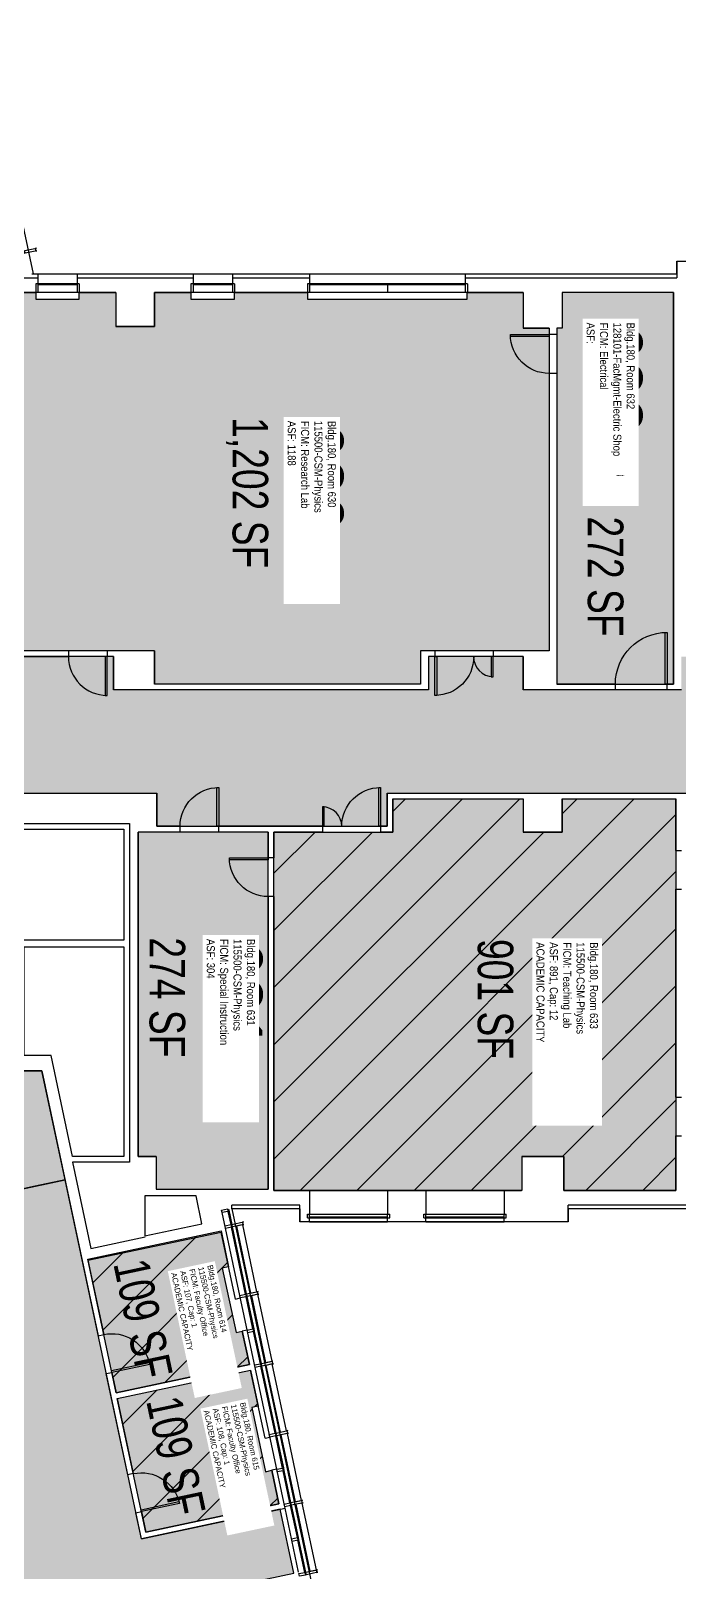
# Model space of a CAD drawing. Header units: inches. Extents: x 69212140 to 69217823, y 27675428 to 27678928.
# Drawn here: x 69215488 to 69216090, y 27677492 to 27678923 of the extents above; entities that cross this region are included whole.
import ezdxf
from ezdxf.enums import TextEntityAlignment as Align

# ---------------------------------------------------------------- set-up
doc = ezdxf.new("R2010")
doc.units = ezdxf.units.IN
doc.header["$LTSCALE"] = 0.25
doc.header["$MEASUREMENT"] = 0
doc.layers.get('0').update_dxf_attribs({"linetype": 'CONTINUOUS'})
for name, color, linetype in [('A-DOOR', 2, 'CONTINUOUS'), ('A-GLAZ', 1, 'CONTINUOUS'), ('A-IDEN-ICON', 4, 'CONTINUOUS'), ('A-IDEN-RNUM', 7, 'CONTINUOUS'), ('A-IDEN-SNUM', 4, 'CONTINUOUS'), ('A-IDEN-VNUM', 4, 'CONTINUOUS'), ('A-WALL', 5, 'CONTINUOUS'), ('AREA-ASSIGN', 7, 'CONTINUOUS'), ('AREA-GROSS', 1, 'CONTINUOUS'), ('AREA-TEXT', 3, 'CONTINUOUS'), ('Rooms-Capacity', 4, 'CONTINUOUS'), ('Rooms-Category-Color', 7, 'CONTINUOUS'), ('Rooms-College-Color', 7, 'CONTINUOUS'), ('Rooms-Department-Color', 7, 'CONTINUOUS'), ('Rooms-Division-Color', 7, 'CONTINUOUS'), ('Rooms-Information', 7, 'CONTINUOUS')]:
    doc.layers.add(name, color=color, linetype=linetype)
doc.styles.add('CP_AREA', font='arial.ttf', dxfattribs={"height": 15})
doc.styles.add('CP_ROOMSNUMBER', font='arial.ttf', dxfattribs={"height": 1})
doc.styles.add('CP_ROOMVNUMBER', font='arial.ttf', dxfattribs={"width": 0.85, "height": 0.075})
pattern_1 = [(45, (0, 0), (-26.516504294, 26.516504294), [])]

# ---------------------------------------------------------------- blocks, each defined once
blk = doc.blocks.new('Z08D36')
at = {"linetype": 'Continuous', "lineweight": -3}
blk.add_lwpolyline([(-18, 0), (-16.25, 0), (-16.25, 36), (-18, 36)], close=True, dxfattribs=at)
blk.add_arc((-18, 0), 36, 0, 90)
blk = doc.blocks.new('Z08D48')
at = {"linetype": 'Continuous', "lineweight": -3}
blk.add_lwpolyline([(-24, 0), (-22.25, 0), (-22.25, 48), (-24, 48)], close=True, dxfattribs=at)
blk.add_arc((-24, 0), 48, 360, 90)
blk = doc.blocks.new('CPELECT')
blk.add_lwpolyline([(0.0623, 0.0629, 0, 0.03, 0), (0.0105, -0.0168, 0.03, 0.03, 0), (-0.0105, 0.0068, 0.03, 0, 0), (-0.0623, -0.0729, 0.03, 0, 0)], format="xyseb")

msp = doc.modelspace()

# ---------------------------------------------------------------- hatches: boundary and pattern name
at = {"layer": 'Rooms-Capacity'}
h = msp.add_hatch(dxfattribs=at)
h.set_pattern_fill('ANSI31', color=256, scale=300, style=0)
h.set_pattern_definition(pattern_1)
h.paths.add_polyline_path([(69215929.1, 27677846.4), (69215927.3, 27677846.4), (69215854.9, 27677846.4), (69215853.2, 27677846.4), (69215821.2, 27677846.4), (69215819.3, 27677846.4), (69215746.9, 27677846.4), (69215745.2, 27677846.4), (69215713.8, 27677846.4), (69215713.8, 27678179), (69215824.1, 27678179), (69215824.1, 27678209.8), (69215945.2, 27678209.8), (69215945.2, 27678179), (69215981.2, 27678179), (69215981.2, 27678209.8), (69216086.6, 27678209.8), (69216086.6, 27677846.4), (69215982.7, 27677846.4), (69215982.7, 27677877.9), (69215943.7, 27677877.9), (69215943.7, 27677846.4)])
h = msp.add_hatch(dxfattribs=at)
h.set_pattern_fill('ANSI31', color=256, scale=300, style=0)
h.set_pattern_definition(pattern_1)
h.paths.add_polyline_path([(69215684.5, 27677715.7), (69215691.1, 27677684.7), (69215567.5, 27677658.5), (69215541.1, 27677782.4), (69215664.8, 27677808.7), (69215671.8, 27677775.3), (69215666, 27677774.1), (69215678.7, 27677714.4)])
h = msp.add_hatch(dxfattribs=at)
h.set_pattern_fill('ANSI31', color=256, scale=300, style=0)
h.set_pattern_definition(pattern_1)
h.paths.add_polyline_path([(69215712, 27677586.6), (69215718.5, 27677555.6), (69215594.9, 27677529.3), (69215568.6, 27677653.3), (69215692.2, 27677679.6), (69215699.3, 27677646.2), (69215693.4, 27677645), (69215706.2, 27677585.3)])
at = {"layer": 'Rooms-Category-Color', "true_color": 0xe3f498}
for points in [[(69215969.2, 27678347), (69215945.2, 27678347), (69215945.2, 27678347), (69215849.9, 27678347), (69215849.9, 27678316.3), (69215603.2, 27678316.3), (69215603.2, 27678347), (69215461.8, 27678347), (69215461.8, 27678679.6), (69215492.9, 27678679.6), (69215492.9, 27678673.6), (69215533.3, 27678673.6), (69215533.3, 27678679.6), (69215567.2, 27678679.6), (69215567.2, 27678648.1), (69215603.2, 27678648.1), (69215603.2, 27678679.6), (69215636.9, 27678679.6), (69215636.9, 27678673.6), (69215677.3, 27678673.6), (69215677.3, 27678679.6), (69215744.9, 27678679.6), (69215744.9, 27678673.6), (69215893.2, 27678673.6), (69215893.2, 27678679.6), (69215945.2, 27678679.6), (69215945.2, 27678646.6), (69215969.2, 27678646.6), (69215969.2, 27678347)], [(69215929.1, 27677846.4), (69215927.3, 27677846.4), (69215854.9, 27677846.4), (69215853.2, 27677846.4), (69215821.2, 27677846.4), (69215819.3, 27677846.4), (69215746.9, 27677846.4), (69215745.2, 27677846.4), (69215713.8, 27677846.4), (69215713.8, 27678179), (69215824.1, 27678179), (69215824.1, 27678209.8), (69215945.2, 27678209.8), (69215945.2, 27678179), (69215981.2, 27678179), (69215981.2, 27678209.8), (69216086.6, 27678209.8), (69216086.6, 27677846.4), (69215982.7, 27677846.4), (69215982.7, 27677877.9), (69215943.7, 27677877.9), (69215943.7, 27677846.4)], [(69215587.8, 27678179), (69215587.8, 27677877.9), (69215604.7, 27677877.9), (69215604.7, 27677847.6), (69215708.6, 27677847.6), (69215708.6, 27678179)]]:
    msp.add_hatch(color=61, dxfattribs=at).paths.add_polyline_path(points)
at = {"layer": 'Rooms-Category-Color', "true_color": 0xadadad}
for points in [[(69215981.2, 27678679.6), (69215981.2, 27678646.6), (69215976.4, 27678646.6), (69215976.4, 27678316.3), (69216084.6, 27678316.3), (69216084.6, 27678679.6)], [(69215315.2, 27678367.4), (69215160.2, 27678367.4), (69215157.6, 27678348.6), (69215097.5, 27678348.5), (69215097.5, 27678366.5), (69214986.9, 27678366.5), (69214986.9, 27678348.5), (69214842.9, 27678348.5), (69214842.9, 27678372.5), (69214741.1, 27678372.5), (69214766.4, 27678252.9), (69214799.7, 27678265), (69214930.8, 27677904.8), (69214981.3, 27677766.1), (69215040.7, 27677778.8), (69215044.5, 27677761.2), (69215285.8, 27677812.5), (69215282.1, 27677830.1), (69215376, 27677850), (69215381, 27677826.6), (69215520.1, 27677856.2), (69215498.6, 27677957.3), (69215315.2, 27677957.3), (69215315.2, 27677990), (69215336.7, 27677990), (69215336.7, 27678176), (69215315.2, 27678176)], [(69217597.6, 27678311), (69217377.5, 27678311), (69217377.5, 27678341.8), (69217162.8, 27678341.8), (69217162.8, 27678311), (69216872.8, 27678311), (69216872.8, 27678341.8), (69216784.8, 27678341.8), (69216784.8, 27678311), (69216699.7, 27678311), (69216699.7, 27678341.8), (69216500.6, 27678341.8), (69216500.6, 27678311), (69216179.8, 27678311), (69216179.8, 27678341.8), (69216091.8, 27678341.8), (69216091.8, 27678311), (69215945.2, 27678311), (69215945.2, 27678341.8), (69215857.2, 27678341.8), (69215857.2, 27678311), (69215565.2, 27678311), (69215565.2, 27678341.8), (69215461.8, 27678341.8), (69215461.8, 27678314.5), (69215455.3, 27678314.5), (69215455.3, 27678316.1), (69215406, 27678316.1), (69215406, 27678311), (69215315.2, 27678311), (69215315.2, 27678215), (69215351.2, 27678215), (69215351.2, 27678197), (69215400.8, 27678197), (69215400.8, 27678215), (69215406, 27678215), (69215406, 27678209.9), (69215455.3, 27678209.9), (69215455.3, 27678211.5), (69215462.4, 27678211.5), (69215462.4, 27678215), (69215605.2, 27678215), (69215605.2, 27678184.3), (69215818.8, 27678184.3), (69215818.8, 27678215), (69216361.2, 27678215), (69216361.2, 27678184.3), (69216464.6, 27678184.3), (69216464.6, 27678215), (69217597.6, 27678215)]]:
    msp.add_hatch(color=253, dxfattribs=at).paths.add_polyline_path(points)
at = {"layer": 'Rooms-Category-Color', "true_color": 0xffe090}
msp.add_hatch(color=41, dxfattribs=at).paths.add_polyline_path([(69215455.2, 27677842.4), (69215410.8, 27677832.9), (69215310.5, 27677811.6), (69215310.5, 27677566.6), (69215083.9, 27677484.1), (69215095.6, 27677452), (69215061.7, 27677439.7), (69215048, 27677477.3), (69214952.8, 27677442.6), (69214966.5, 27677405), (69214823.1, 27677352.9), (69214834.3, 27677300.2), (69215732.3, 27677491.1), (69215719.6, 27677550.5), (69215590.9, 27677523.1), (69215520.1, 27677856.2), (69215492.3, 27677850.3)])
at = {"layer": 'Rooms-Category-Color', "true_color": 0xfa9ba3}
for points in [[(69215684.5, 27677715.7), (69215691.1, 27677684.7), (69215567.5, 27677658.5), (69215541.1, 27677782.4), (69215664.8, 27677808.7), (69215671.8, 27677775.3), (69215666, 27677774.1), (69215678.7, 27677714.4)], [(69215712, 27677586.6), (69215718.5, 27677555.6), (69215594.9, 27677529.3), (69215568.6, 27677653.3), (69215692.2, 27677679.6), (69215699.3, 27677646.2), (69215693.4, 27677645), (69215706.2, 27677585.3)]]:
    msp.add_hatch(color=241, dxfattribs=at).paths.add_polyline_path(points)
at = {"layer": 'Rooms-College-Color', "true_color": 0xffe090}
for points in [[(69215969.2, 27678347), (69215945.2, 27678347), (69215945.2, 27678347), (69215849.9, 27678347), (69215849.9, 27678316.3), (69215603.2, 27678316.3), (69215603.2, 27678347), (69215461.8, 27678347), (69215461.8, 27678679.6), (69215492.9, 27678679.6), (69215492.9, 27678673.6), (69215533.3, 27678673.6), (69215533.3, 27678679.6), (69215567.2, 27678679.6), (69215567.2, 27678648.1), (69215603.2, 27678648.1), (69215603.2, 27678679.6), (69215636.9, 27678679.6), (69215636.9, 27678673.6), (69215677.3, 27678673.6), (69215677.3, 27678679.6), (69215744.9, 27678679.6), (69215744.9, 27678673.6), (69215893.2, 27678673.6), (69215893.2, 27678679.6), (69215945.2, 27678679.6), (69215945.2, 27678646.6), (69215969.2, 27678646.6), (69215969.2, 27678347)], [(69215929.1, 27677846.4), (69215927.3, 27677846.4), (69215854.9, 27677846.4), (69215853.2, 27677846.4), (69215821.2, 27677846.4), (69215819.3, 27677846.4), (69215746.9, 27677846.4), (69215745.2, 27677846.4), (69215713.8, 27677846.4), (69215713.8, 27678179), (69215824.1, 27678179), (69215824.1, 27678209.8), (69215945.2, 27678209.8), (69215945.2, 27678179), (69215981.2, 27678179), (69215981.2, 27678209.8), (69216086.6, 27678209.8), (69216086.6, 27677846.4), (69215982.7, 27677846.4), (69215982.7, 27677877.9), (69215943.7, 27677877.9), (69215943.7, 27677846.4)], [(69215587.8, 27678179), (69215587.8, 27677877.9), (69215604.7, 27677877.9), (69215604.7, 27677847.6), (69215708.6, 27677847.6), (69215708.6, 27678179)], [(69215455.2, 27677842.4), (69215410.8, 27677832.9), (69215310.5, 27677811.6), (69215310.5, 27677566.6), (69215083.9, 27677484.1), (69215095.6, 27677452), (69215061.7, 27677439.7), (69215048, 27677477.3), (69214952.8, 27677442.6), (69214966.5, 27677405), (69214823.1, 27677352.9), (69214834.3, 27677300.2), (69215732.3, 27677491.1), (69215719.6, 27677550.5), (69215590.9, 27677523.1), (69215520.1, 27677856.2), (69215492.3, 27677850.3)], [(69215684.5, 27677715.7), (69215691.1, 27677684.7), (69215567.5, 27677658.5), (69215541.1, 27677782.4), (69215664.8, 27677808.7), (69215671.8, 27677775.3), (69215666, 27677774.1), (69215678.7, 27677714.4)], [(69215712, 27677586.6), (69215718.5, 27677555.6), (69215594.9, 27677529.3), (69215568.6, 27677653.3), (69215692.2, 27677679.6), (69215699.3, 27677646.2), (69215693.4, 27677645), (69215706.2, 27677585.3)]]:
    msp.add_hatch(color=41, dxfattribs=at).paths.add_polyline_path(points)
at = {"layer": 'Rooms-College-Color', "true_color": 0xadadad}
for points in [[(69215981.2, 27678679.6), (69215981.2, 27678646.6), (69215976.4, 27678646.6), (69215976.4, 27678316.3), (69216084.6, 27678316.3), (69216084.6, 27678679.6)], [(69215315.2, 27678367.4), (69215160.2, 27678367.4), (69215157.6, 27678348.6), (69215097.5, 27678348.5), (69215097.5, 27678366.5), (69214986.9, 27678366.5), (69214986.9, 27678348.5), (69214842.9, 27678348.5), (69214842.9, 27678372.5), (69214741.1, 27678372.5), (69214766.4, 27678252.9), (69214799.7, 27678265), (69214930.8, 27677904.8), (69214981.3, 27677766.1), (69215040.7, 27677778.8), (69215044.5, 27677761.2), (69215285.8, 27677812.5), (69215282.1, 27677830.1), (69215376, 27677850), (69215381, 27677826.6), (69215520.1, 27677856.2), (69215498.6, 27677957.3), (69215315.2, 27677957.3), (69215315.2, 27677990), (69215336.7, 27677990), (69215336.7, 27678176), (69215315.2, 27678176)], [(69217597.6, 27678311), (69217377.5, 27678311), (69217377.5, 27678341.8), (69217162.8, 27678341.8), (69217162.8, 27678311), (69216872.8, 27678311), (69216872.8, 27678341.8), (69216784.8, 27678341.8), (69216784.8, 27678311), (69216699.7, 27678311), (69216699.7, 27678341.8), (69216500.6, 27678341.8), (69216500.6, 27678311), (69216179.8, 27678311), (69216179.8, 27678341.8), (69216091.8, 27678341.8), (69216091.8, 27678311), (69215945.2, 27678311), (69215945.2, 27678341.8), (69215857.2, 27678341.8), (69215857.2, 27678311), (69215565.2, 27678311), (69215565.2, 27678341.8), (69215461.8, 27678341.8), (69215461.8, 27678314.5), (69215455.3, 27678314.5), (69215455.3, 27678316.1), (69215406, 27678316.1), (69215406, 27678311), (69215315.2, 27678311), (69215315.2, 27678215), (69215351.2, 27678215), (69215351.2, 27678197), (69215400.8, 27678197), (69215400.8, 27678215), (69215406, 27678215), (69215406, 27678209.9), (69215455.3, 27678209.9), (69215455.3, 27678211.5), (69215462.4, 27678211.5), (69215462.4, 27678215), (69215605.2, 27678215), (69215605.2, 27678184.3), (69215818.8, 27678184.3), (69215818.8, 27678215), (69216361.2, 27678215), (69216361.2, 27678184.3), (69216464.6, 27678184.3), (69216464.6, 27678215), (69217597.6, 27678215)]]:
    msp.add_hatch(color=253, dxfattribs=at).paths.add_polyline_path(points)
at = {"layer": 'Rooms-Department-Color', "true_color": 0xffe090}
for points in [[(69215969.2, 27678347), (69215945.2, 27678347), (69215945.2, 27678347), (69215849.9, 27678347), (69215849.9, 27678316.3), (69215603.2, 27678316.3), (69215603.2, 27678347), (69215461.8, 27678347), (69215461.8, 27678679.6), (69215492.9, 27678679.6), (69215492.9, 27678673.6), (69215533.3, 27678673.6), (69215533.3, 27678679.6), (69215567.2, 27678679.6), (69215567.2, 27678648.1), (69215603.2, 27678648.1), (69215603.2, 27678679.6), (69215636.9, 27678679.6), (69215636.9, 27678673.6), (69215677.3, 27678673.6), (69215677.3, 27678679.6), (69215744.9, 27678679.6), (69215744.9, 27678673.6), (69215893.2, 27678673.6), (69215893.2, 27678679.6), (69215945.2, 27678679.6), (69215945.2, 27678646.6), (69215969.2, 27678646.6), (69215969.2, 27678347)], [(69215929.1, 27677846.4), (69215927.3, 27677846.4), (69215854.9, 27677846.4), (69215853.2, 27677846.4), (69215821.2, 27677846.4), (69215819.3, 27677846.4), (69215746.9, 27677846.4), (69215745.2, 27677846.4), (69215713.8, 27677846.4), (69215713.8, 27678179), (69215824.1, 27678179), (69215824.1, 27678209.8), (69215945.2, 27678209.8), (69215945.2, 27678179), (69215981.2, 27678179), (69215981.2, 27678209.8), (69216086.6, 27678209.8), (69216086.6, 27677846.4), (69215982.7, 27677846.4), (69215982.7, 27677877.9), (69215943.7, 27677877.9), (69215943.7, 27677846.4)], [(69215587.8, 27678179), (69215587.8, 27677877.9), (69215604.7, 27677877.9), (69215604.7, 27677847.6), (69215708.6, 27677847.6), (69215708.6, 27678179)], [(69215455.2, 27677842.4), (69215410.8, 27677832.9), (69215310.5, 27677811.6), (69215310.5, 27677566.6), (69215083.9, 27677484.1), (69215095.6, 27677452), (69215061.7, 27677439.7), (69215048, 27677477.3), (69214952.8, 27677442.6), (69214966.5, 27677405), (69214823.1, 27677352.9), (69214834.3, 27677300.2), (69215732.3, 27677491.1), (69215719.6, 27677550.5), (69215590.9, 27677523.1), (69215520.1, 27677856.2), (69215492.3, 27677850.3)], [(69215684.5, 27677715.7), (69215691.1, 27677684.7), (69215567.5, 27677658.5), (69215541.1, 27677782.4), (69215664.8, 27677808.7), (69215671.8, 27677775.3), (69215666, 27677774.1), (69215678.7, 27677714.4)], [(69215712, 27677586.6), (69215718.5, 27677555.6), (69215594.9, 27677529.3), (69215568.6, 27677653.3), (69215692.2, 27677679.6), (69215699.3, 27677646.2), (69215693.4, 27677645), (69215706.2, 27677585.3)]]:
    msp.add_hatch(color=41, dxfattribs=at).paths.add_polyline_path(points)
at = {"layer": 'Rooms-Department-Color', "true_color": 0xacacac}
for points in [[(69215981.2, 27678679.6), (69215981.2, 27678646.6), (69215976.4, 27678646.6), (69215976.4, 27678316.3), (69216084.6, 27678316.3), (69216084.6, 27678679.6)], [(69215315.2, 27678367.4), (69215160.2, 27678367.4), (69215157.6, 27678348.6), (69215097.5, 27678348.5), (69215097.5, 27678366.5), (69214986.9, 27678366.5), (69214986.9, 27678348.5), (69214842.9, 27678348.5), (69214842.9, 27678372.5), (69214741.1, 27678372.5), (69214766.4, 27678252.9), (69214799.7, 27678265), (69214930.8, 27677904.8), (69214981.3, 27677766.1), (69215040.7, 27677778.8), (69215044.5, 27677761.2), (69215285.8, 27677812.5), (69215282.1, 27677830.1), (69215376, 27677850), (69215381, 27677826.6), (69215520.1, 27677856.2), (69215498.6, 27677957.3), (69215315.2, 27677957.3), (69215315.2, 27677990), (69215336.7, 27677990), (69215336.7, 27678176), (69215315.2, 27678176)], [(69217597.6, 27678311), (69217377.5, 27678311), (69217377.5, 27678341.8), (69217162.8, 27678341.8), (69217162.8, 27678311), (69216872.8, 27678311), (69216872.8, 27678341.8), (69216784.8, 27678341.8), (69216784.8, 27678311), (69216699.7, 27678311), (69216699.7, 27678341.8), (69216500.6, 27678341.8), (69216500.6, 27678311), (69216179.8, 27678311), (69216179.8, 27678341.8), (69216091.8, 27678341.8), (69216091.8, 27678311), (69215945.2, 27678311), (69215945.2, 27678341.8), (69215857.2, 27678341.8), (69215857.2, 27678311), (69215565.2, 27678311), (69215565.2, 27678341.8), (69215461.8, 27678341.8), (69215461.8, 27678314.5), (69215455.3, 27678314.5), (69215455.3, 27678316.1), (69215406, 27678316.1), (69215406, 27678311), (69215315.2, 27678311), (69215315.2, 27678215), (69215351.2, 27678215), (69215351.2, 27678197), (69215400.8, 27678197), (69215400.8, 27678215), (69215406, 27678215), (69215406, 27678209.9), (69215455.3, 27678209.9), (69215455.3, 27678211.5), (69215462.4, 27678211.5), (69215462.4, 27678215), (69215605.2, 27678215), (69215605.2, 27678184.3), (69215818.8, 27678184.3), (69215818.8, 27678215), (69216361.2, 27678215), (69216361.2, 27678184.3), (69216464.6, 27678184.3), (69216464.6, 27678215), (69217597.6, 27678215)]]:
    msp.add_hatch(color=253, dxfattribs=at).paths.add_polyline_path(points)
at = {"layer": 'Rooms-Division-Color', "true_color": 0xffe090}
for points in [[(69215969.2, 27678347), (69215945.2, 27678347), (69215945.2, 27678347), (69215849.9, 27678347), (69215849.9, 27678316.3), (69215603.2, 27678316.3), (69215603.2, 27678347), (69215461.8, 27678347), (69215461.8, 27678679.6), (69215492.9, 27678679.6), (69215492.9, 27678673.6), (69215533.3, 27678673.6), (69215533.3, 27678679.6), (69215567.2, 27678679.6), (69215567.2, 27678648.1), (69215603.2, 27678648.1), (69215603.2, 27678679.6), (69215636.9, 27678679.6), (69215636.9, 27678673.6), (69215677.3, 27678673.6), (69215677.3, 27678679.6), (69215744.9, 27678679.6), (69215744.9, 27678673.6), (69215893.2, 27678673.6), (69215893.2, 27678679.6), (69215945.2, 27678679.6), (69215945.2, 27678646.6), (69215969.2, 27678646.6), (69215969.2, 27678347)], [(69215929.1, 27677846.4), (69215927.3, 27677846.4), (69215854.9, 27677846.4), (69215853.2, 27677846.4), (69215821.2, 27677846.4), (69215819.3, 27677846.4), (69215746.9, 27677846.4), (69215745.2, 27677846.4), (69215713.8, 27677846.4), (69215713.8, 27678179), (69215824.1, 27678179), (69215824.1, 27678209.8), (69215945.2, 27678209.8), (69215945.2, 27678179), (69215981.2, 27678179), (69215981.2, 27678209.8), (69216086.6, 27678209.8), (69216086.6, 27677846.4), (69215982.7, 27677846.4), (69215982.7, 27677877.9), (69215943.7, 27677877.9), (69215943.7, 27677846.4)], [(69215587.8, 27678179), (69215587.8, 27677877.9), (69215604.7, 27677877.9), (69215604.7, 27677847.6), (69215708.6, 27677847.6), (69215708.6, 27678179)], [(69215455.2, 27677842.4), (69215410.8, 27677832.9), (69215310.5, 27677811.6), (69215310.5, 27677566.6), (69215083.9, 27677484.1), (69215095.6, 27677452), (69215061.7, 27677439.7), (69215048, 27677477.3), (69214952.8, 27677442.6), (69214966.5, 27677405), (69214823.1, 27677352.9), (69214834.3, 27677300.2), (69215732.3, 27677491.1), (69215719.6, 27677550.5), (69215590.9, 27677523.1), (69215520.1, 27677856.2), (69215492.3, 27677850.3)], [(69215684.5, 27677715.7), (69215691.1, 27677684.7), (69215567.5, 27677658.5), (69215541.1, 27677782.4), (69215664.8, 27677808.7), (69215671.8, 27677775.3), (69215666, 27677774.1), (69215678.7, 27677714.4)], [(69215712, 27677586.6), (69215718.5, 27677555.6), (69215594.9, 27677529.3), (69215568.6, 27677653.3), (69215692.2, 27677679.6), (69215699.3, 27677646.2), (69215693.4, 27677645), (69215706.2, 27677585.3)]]:
    msp.add_hatch(color=41, dxfattribs=at).paths.add_polyline_path(points)
at = {"layer": 'Rooms-Division-Color', "true_color": 0xadadad}
for points in [[(69215981.2, 27678679.6), (69215981.2, 27678646.6), (69215976.4, 27678646.6), (69215976.4, 27678316.3), (69216084.6, 27678316.3), (69216084.6, 27678679.6)], [(69215315.2, 27678367.4), (69215160.2, 27678367.4), (69215157.6, 27678348.6), (69215097.5, 27678348.5), (69215097.5, 27678366.5), (69214986.9, 27678366.5), (69214986.9, 27678348.5), (69214842.9, 27678348.5), (69214842.9, 27678372.5), (69214741.1, 27678372.5), (69214766.4, 27678252.9), (69214799.7, 27678265), (69214930.8, 27677904.8), (69214981.3, 27677766.1), (69215040.7, 27677778.8), (69215044.5, 27677761.2), (69215285.8, 27677812.5), (69215282.1, 27677830.1), (69215376, 27677850), (69215381, 27677826.6), (69215520.1, 27677856.2), (69215498.6, 27677957.3), (69215315.2, 27677957.3), (69215315.2, 27677990), (69215336.7, 27677990), (69215336.7, 27678176), (69215315.2, 27678176)], [(69217597.6, 27678311), (69217377.5, 27678311), (69217377.5, 27678341.8), (69217162.8, 27678341.8), (69217162.8, 27678311), (69216872.8, 27678311), (69216872.8, 27678341.8), (69216784.8, 27678341.8), (69216784.8, 27678311), (69216699.7, 27678311), (69216699.7, 27678341.8), (69216500.6, 27678341.8), (69216500.6, 27678311), (69216179.8, 27678311), (69216179.8, 27678341.8), (69216091.8, 27678341.8), (69216091.8, 27678311), (69215945.2, 27678311), (69215945.2, 27678341.8), (69215857.2, 27678341.8), (69215857.2, 27678311), (69215565.2, 27678311), (69215565.2, 27678341.8), (69215461.8, 27678341.8), (69215461.8, 27678314.5), (69215455.3, 27678314.5), (69215455.3, 27678316.1), (69215406, 27678316.1), (69215406, 27678311), (69215315.2, 27678311), (69215315.2, 27678215), (69215351.2, 27678215), (69215351.2, 27678197), (69215400.8, 27678197), (69215400.8, 27678215), (69215406, 27678215), (69215406, 27678209.9), (69215455.3, 27678209.9), (69215455.3, 27678211.5), (69215462.4, 27678211.5), (69215462.4, 27678215), (69215605.2, 27678215), (69215605.2, 27678184.3), (69215818.8, 27678184.3), (69215818.8, 27678215), (69216361.2, 27678215), (69216361.2, 27678184.3), (69216464.6, 27678184.3), (69216464.6, 27678215), (69217597.6, 27678215)]]:
    msp.add_hatch(color=253, dxfattribs=at).paths.add_polyline_path(points)

# ---------------------------------------------------------------- linework, layer by layer
at = {"layer": 'A-DOOR'}
for points in [[(69215917.2, 27678341.8), (69215915.4, 27678341.8), (69215915.4, 27678323), (69215917.2, 27678323)], [(69215758.8, 27678184.3), (69215760.6, 27678184.3), (69215760.6, 27678202.3), (69215758.8, 27678202.3)]]:
    msp.add_lwpolyline(points, close=True, dxfattribs=at)
for centre, radius, start, end in [((69215917.8, 27678341.7), 18.7, 179.6685, 267.9933), ((69215758.8, 27678184.3), 18, 0, 90)]:
    msp.add_arc(centre, radius, start, end, dxfattribs=at)
at = {"layer": 'A-GLAZ'}
for p, q in [((69215494.9, 27678696.9), (69215531.3, 27678696.9)), ((69215638.9, 27678696.9), (69215675.3, 27678696.9)), ((69215746.9, 27678696.9), (69215891.3, 27678696.9)), ((69215531.3, 27678687.9), (69215494.9, 27678687.9)), ((69215494.9, 27678687.9), (69215494.9, 27678679.6)), ((69215531.3, 27678686.9), (69215494.9, 27678686.9)), ((69215531.3, 27678687.9), (69215531.3, 27678679.6)), ((69215675.3, 27678687.9), (69215638.9, 27678687.9)), ((69215638.9, 27678687.9), (69215638.9, 27678679.6)), ((69215675.3, 27678686.9), (69215638.9, 27678686.9)), ((69215675.3, 27678687.9), (69215675.3, 27678679.6)), ((69215891.3, 27678687.9), (69215746.9, 27678687.9)), ((69215746.9, 27678687.9), (69215746.9, 27678679.6)), ((69215891.3, 27678686.9), (69215746.9, 27678686.9)), ((69215819.1, 27678687.9), (69215819.1, 27678679.6)), ((69215891.3, 27678687.9), (69215891.3, 27678679.6)), ((69215533.3, 27678679.6), (69215492.9, 27678679.6)), ((69215677.3, 27678679.6), (69215636.9, 27678679.6)), ((69215893.3, 27678679.6), (69215744.9, 27678679.6)), ((69215746.9, 27677846.4), (69215819.3, 27677846.4)), ((69215854.9, 27677846.4), (69215927.3, 27677846.4)), ((69215723.9, 27677552.8), (69215665.9, 27677825.7)), ((69215671.2, 27677826.8), (69215673.8, 27677814.6)), ((69215672, 27677828), (69215674.8, 27677814.8)), ((69215744.9, 27677824.3), (69215821.3, 27677824.3)), ((69215746.9, 27677820.8), (69215746.9, 27677824.3)), ((69215746.9, 27677821.8), (69215819.3, 27677821.8)), ((69215819.3, 27677820.8), (69215819.3, 27677824.3)), ((69215852.9, 27677824.3), (69215929.3, 27677824.3)), ((69215854.9, 27677820.8), (69215854.9, 27677824.3)), ((69215854.9, 27677821.8), (69215927.3, 27677821.8)), ((69215927.3, 27677820.8), (69215927.3, 27677824.3)), ((69215687.6, 27677750.1), (69215674.4, 27677812.2)), ((69215688.5, 27677750.3), (69215675.3, 27677812.4)), ((69215746.9, 27677820.8), (69215819.3, 27677820.8)), ((69215746.9, 27677817.1), (69215819.3, 27677817.1)), ((69215854.9, 27677820.8), (69215927.3, 27677820.8)), ((69215854.9, 27677817.1), (69215927.3, 27677817.1)), ((69215682.7, 27677746.5), (69215682.2, 27677748.9)), ((69215694.4, 27677717.8), (69215688.1, 27677747.6)), ((69215695.4, 27677718), (69215689.1, 27677747.8)), ((69215689, 27677716.6), (69215694.4, 27677717.8)), ((69215689.6, 27677714.2), (69215689, 27677716.6)), ((69215694.9, 27677715.3), (69215689.6, 27677714.2)), ((69215694.4, 27677717.8), (69215694.6, 27677716.8)), ((69215694.6, 27677716.8), (69215695.6, 27677717)), ((69215695.7, 27677716.5), (69215694.7, 27677716.3)), ((69215694.7, 27677716.3), (69215694.9, 27677715.3)), ((69215701.3, 27677685.5), (69215694.9, 27677715.3)), ((69215695.6, 27677717), (69215695.4, 27677718)), ((69215695.9, 27677715.5), (69215695.4, 27677718)), ((69215695.9, 27677715.5), (69215695.7, 27677716.5)), ((69215702.3, 27677685.7), (69215695.9, 27677715.5)), ((69215715, 27677620.9), (69215701.8, 27677683.1)), ((69215716, 27677621.1), (69215702.8, 27677683.3)), ((69215710.2, 27677617.4), (69215709.6, 27677619.8)), ((69215721.9, 27677588.7), (69215715.5, 27677618.5)), ((69215722.9, 27677588.9), (69215716.5, 27677618.7)), ((69215716.5, 27677587.5), (69215721.9, 27677588.7)), ((69215717, 27677585.1), (69215716.5, 27677587.5)), ((69215717, 27677585.1), (69215716.5, 27677587.5)), ((69215722.4, 27677586.2), (69215717, 27677585.1)), ((69215721.9, 27677588.7), (69215722.1, 27677587.7)), ((69215722.1, 27677587.7), (69215723.1, 27677587.9)), ((69215723.2, 27677587.4), (69215722.2, 27677587.2)), ((69215722.2, 27677587.2), (69215722.4, 27677586.2)), ((69215728.7, 27677556.4), (69215722.4, 27677586.2)), ((69215723.1, 27677587.9), (69215722.9, 27677588.9)), ((69215723.4, 27677586.4), (69215722.9, 27677588.9)), ((69215723.4, 27677586.4), (69215723.2, 27677587.4)), ((69215729.7, 27677556.6), (69215723.4, 27677586.4)), ((69215736.8, 27677492), (69215724.2, 27677551.4)), ((69215735.6, 27677524.1), (69215729.3, 27677553.9)), ((69215736.6, 27677524.3), (69215730.2, 27677554.1)), ((69215730.2, 27677523), (69215735.6, 27677524.1)), ((69215730.7, 27677520.5), (69215730.2, 27677523)), ((69215736.1, 27677521.7), (69215730.7, 27677520.5)), ((69215735.6, 27677524.1), (69215735.8, 27677523.1)), ((69215735.8, 27677523.1), (69215736.8, 27677523.3)), ((69215736.9, 27677522.8), (69215735.9, 27677522.6)), ((69215735.9, 27677522.6), (69215736.1, 27677521.7)), ((69215742.5, 27677491.8), (69215736.1, 27677521.7)), ((69215736.8, 27677523.3), (69215736.6, 27677524.3)), ((69215737.1, 27677521.9), (69215736.6, 27677524.3)), ((69215737.1, 27677521.9), (69215736.9, 27677522.8)), ((69215743.4, 27677492), (69215737.1, 27677521.9)), ((69215753.7, 27677491.7), (69215753.2, 27677494.1))]:
    msp.add_line(p, q, dxfattribs=at)
for points in [[(69215476.9, 27678714.8), (69215476.4, 27678717.3), (69215481.7, 27678718.4), (69215482, 27678717.4), (69215482.9, 27678717.7), (69215482.7, 27678718.6), (69215493.5, 27678720.9), (69215492.5, 27678720.7), (69215493, 27678718.3), (69215494, 27678718.5), (69215483.2, 27678716.2), (69215483, 27678717.2), (69215482.1, 27678717), (69215482.3, 27678716)], [(69215672, 27677828), (69215671, 27677827.8), (69215671.2, 27677826.8), (69215665.9, 27677825.7), (69215665.3, 27677828.1), (69215670.7, 27677829.3), (69215670.9, 27677828.3), (69215671.9, 27677828.5)], [(69215669, 27677811), (69215668.5, 27677813.5), (69215673.8, 27677814.6), (69215674.1, 27677813.6), (69215675, 27677813.8), (69215674.8, 27677814.8), (69215685.6, 27677817.1), (69215684.6, 27677816.9), (69215685.1, 27677814.5), (69215686.1, 27677814.7), (69215675.3, 27677812.4), (69215675.1, 27677813.4), (69215674.2, 27677813.1), (69215674.4, 27677812.2)], [(69215698.1, 27677752.3), (69215684.9, 27677814.4), (69215679, 27677813.2), (69215692.2, 27677751)], [(69215682.7, 27677746.5), (69215682.2, 27677748.9), (69215687.6, 27677750.1), (69215687.8, 27677749.1), (69215688.8, 27677749.3), (69215688.5, 27677750.3), (69215699.3, 27677752.6), (69215698.3, 27677752.3), (69215698.8, 27677749.9), (69215699.8, 27677750.1), (69215689.1, 27677747.8), (69215688.9, 27677748.8), (69215687.9, 27677748.6), (69215688.1, 27677747.6)], [(69215712.1, 27677687.8), (69215698.8, 27677749.9), (69215693, 27677748.6), (69215706.2, 27677686.5)], [(69215696.4, 27677681.9), (69215695.9, 27677684.4), (69215701.3, 27677685.5), (69215701.5, 27677684.5), (69215702.5, 27677684.7), (69215702.3, 27677685.7), (69215713, 27677688), (69215712.1, 27677687.8), (69215712.6, 27677685.3), (69215713.5, 27677685.5), (69215702.8, 27677683.3), (69215702.6, 27677684.2), (69215701.6, 27677684), (69215701.8, 27677683.1)], [(69215725.5, 27677623.2), (69215712.3, 27677685.3), (69215706.5, 27677684), (69215719.7, 27677621.9)], [(69215710.2, 27677617.4), (69215709.6, 27677619.8), (69215715, 27677620.9), (69215715.2, 27677620), (69215716.2, 27677620.2), (69215716, 27677621.1), (69215726.8, 27677623.4), (69215725.8, 27677623.2), (69215726.3, 27677620.8), (69215727.3, 27677621), (69215716.5, 27677618.7), (69215716.3, 27677619.7), (69215715.3, 27677619.5), (69215715.5, 27677618.5)], [(69215739.5, 27677558.7), (69215726.3, 27677620.8), (69215720.4, 27677619.5), (69215733.6, 27677557.4)], [(69215723.9, 27677552.8), (69215723.4, 27677555.2), (69215728.7, 27677556.4), (69215728.9, 27677555.4), (69215729.9, 27677555.6), (69215729.7, 27677556.6), (69215740.5, 27677558.9), (69215739.5, 27677558.7), (69215740, 27677556.2), (69215741, 27677556.4), (69215730.2, 27677554.1), (69215730, 27677555.1), (69215729, 27677554.9), (69215729.3, 27677553.9)], [(69215753.2, 27677494.1), (69215740, 27677556.2), (69215734.1, 27677555), (69215747.3, 27677492.9)], [(69215737.6, 27677488.2), (69215737.1, 27677490.7), (69215742.5, 27677491.8), (69215742.7, 27677490.8), (69215743.6, 27677491.1), (69215743.4, 27677492), (69215754.2, 27677494.3), (69215753.2, 27677494.1), (69215753.7, 27677491.7), (69215754.7, 27677491.9), (69215744, 27677489.6), (69215743.7, 27677490.6), (69215742.8, 27677490.4), (69215743, 27677489.4)]]:
    msp.add_lwpolyline(points, close=True, dxfattribs=at)
msp.add_lwpolyline([(69215400.9, 27678186.8), (69215579.8, 27678186.8), (69215579.8, 27677872.6), (69215527.1, 27677872.6), (69215544.1, 27677792.5), (69215594.4, 27677803.2)], dxfattribs=at)
at = {"layer": 'A-WALL'}
for p, q in [((69216087.7, 27678708.9), (69216087.7, 27678696.9)), ((69216087.7, 27678708.9), (69216142.9, 27678708.9)), ((69215489.3, 27678696.9), (69215494.9, 27678696.9)), ((69215494.9, 27678696.9), (69215494.9, 27678687.9)), ((69215531.3, 27678696.9), (69215531.3, 27678687.9)), ((69215531.3, 27678696.9), (69215638.9, 27678696.9)), ((69215638.9, 27678696.9), (69215638.9, 27678687.9)), ((69215675.3, 27678696.9), (69215675.3, 27678687.9)), ((69215675.3, 27678696.9), (69215746.9, 27678696.9)), ((69215746.9, 27678696.9), (69215746.9, 27678687.9)), ((69215891.3, 27678696.9), (69215891.3, 27678687.9)), ((69215891.3, 27678696.9), (69216087.7, 27678696.9)), ((69216087.7, 27678696.9), (69216087.7, 27678693.3)), ((69215481.5, 27678693.3), (69215494.9, 27678693.3)), ((69215494.9, 27678687.9), (69215492.9, 27678687.9)), ((69215492.9, 27678687.9), (69215492.9, 27678679.6)), ((69215531.3, 27678693.3), (69215638.9, 27678693.3)), ((69215533.3, 27678687.9), (69215531.3, 27678687.9)), ((69215533.3, 27678687.9), (69215533.3, 27678679.6)), ((69215638.9, 27678687.9), (69215636.9, 27678687.9)), ((69215636.9, 27678687.9), (69215636.9, 27678679.6)), ((69215675.3, 27678693.3), (69215746.9, 27678693.3)), ((69215677.3, 27678687.9), (69215675.3, 27678687.9)), ((69215677.3, 27678687.9), (69215677.3, 27678679.6)), ((69215746.9, 27678687.9), (69215744.9, 27678687.9)), ((69215744.9, 27678687.9), (69215744.9, 27678679.6)), ((69215891.3, 27678693.3), (69216087.7, 27678693.3)), ((69215893.3, 27678687.9), (69215891.3, 27678687.9)), ((69215893.3, 27678687.9), (69215893.3, 27678679.6)), ((69215493, 27678679.6), (69215461.8, 27678679.6)), ((69215567.2, 27678679.6), (69215533.3, 27678679.6)), ((69215567.2, 27678679.6), (69215567.2, 27678648.1)), ((69215603.2, 27678679.6), (69215603.2, 27678648.1)), ((69215636.9, 27678679.6), (69215603.2, 27678679.6)), ((69215744.9, 27678679.6), (69215677.3, 27678679.6)), ((69215945.2, 27678679.6), (69215893.3, 27678679.6)), ((69215945.2, 27678679.6), (69215945.2, 27678646.6)), ((69215981.2, 27678679.6), (69215981.2, 27678646.6)), ((69216084.6, 27678679.6), (69215981.2, 27678679.6)), ((69216084.6, 27678679.6), (69216084.6, 27678316.3)), ((69215603.2, 27678648.1), (69215567.2, 27678648.1)), ((69215969.2, 27678646.6), (69215945.2, 27678646.6)), ((69215969.2, 27678646.6), (69215969.2, 27678640.6)), ((69215976.4, 27678640.6), (69215969.2, 27678640.6)), ((69215976.4, 27678646.6), (69215976.4, 27678640.6)), ((69215981.2, 27678646.6), (69215976.4, 27678646.6)), ((69215969.2, 27678604.6), (69215969.2, 27678347)), ((69215976.4, 27678604.6), (69215969.2, 27678604.6)), ((69215976.4, 27678604.6), (69215976.4, 27678316.3)), ((69215523.2, 27678347), (69215461.8, 27678347)), ((69215523.2, 27678347), (69215523.2, 27678341.8)), ((69215603.2, 27678347), (69215559.2, 27678347)), ((69215559.2, 27678347), (69215559.2, 27678341.8)), ((69215565.2, 27678341.8), (69215559.2, 27678341.8)), ((69215565.2, 27678341.8), (69215561.2, 27678341.8)), ((69215565.2, 27678341.8), (69215565.2, 27678311)), ((69215603.2, 27678347), (69215603.2, 27678316.3)), ((69215849.9, 27678347), (69215849.9, 27678316.3)), ((69215863.2, 27678347), (69215849.9, 27678347)), ((69215857.2, 27678341.8), (69215857.2, 27678311)), ((69215863.2, 27678341.8), (69215857.2, 27678341.8)), ((69215863.2, 27678347), (69215863.2, 27678341.8)), ((69215917.2, 27678347), (69215917.2, 27678341.8)), ((69215969.2, 27678347), (69215917.2, 27678347)), ((69215945.2, 27678341.8), (69215917.2, 27678341.8)), ((69215945.2, 27678341.8), (69215945.2, 27678311)), ((69215857.2, 27678311), (69215565.2, 27678311)), ((69215849.9, 27678316.3), (69215603.2, 27678316.3)), ((69216030.6, 27678311), (69215945.2, 27678311)), ((69216030.6, 27678316.3), (69215976.4, 27678316.3)), ((69216030.6, 27678311), (69216030.6, 27678316.3)), ((69216084.6, 27678316.3), (69216078.6, 27678316.3)), ((69216078.6, 27678311), (69216078.6, 27678316.3)), ((69216091.8, 27678311), (69216078.6, 27678311)), ((69215462.4, 27678215), (69215605.2, 27678215)), ((69215605.2, 27678184.3), (69215605.2, 27678215)), ((69215818.8, 27678215), (69215818.8, 27678184.3)), ((69215818.8, 27678215), (69216361.2, 27678215)), ((69215824.1, 27678209.8), (69215824.1, 27678179)), ((69215824.1, 27678209.8), (69215945.2, 27678209.8)), ((69215945.2, 27678209.8), (69215945.2, 27678179)), ((69215981.2, 27678209.8), (69215981.2, 27678179)), ((69215981.2, 27678209.8), (69216086.6, 27678209.8)), ((69216086.6, 27678161.8), (69216086.6, 27678209.8)), ((69215587.8, 27677877.9), (69215587.8, 27678179)), ((69215626.8, 27678179), (69215587.8, 27678179)), ((69215626.8, 27678184.3), (69215605.2, 27678184.3)), ((69215626.8, 27678179), (69215626.8, 27678184.3)), ((69215662.8, 27678179), (69215662.8, 27678184.3)), ((69215758.8, 27678184.3), (69215662.8, 27678184.3)), ((69215708.6, 27678179), (69215662.8, 27678179)), ((69215708.6, 27678179), (69215708.6, 27678155)), ((69215713.8, 27678179), (69215713.8, 27678155)), ((69215758.8, 27678179), (69215713.8, 27678179)), ((69215758.8, 27678184.3), (69215758.8, 27678179)), ((69215812.8, 27678184.3), (69215812.8, 27678179)), ((69215818.8, 27678184.3), (69215812.8, 27678184.3)), ((69215824.1, 27678179), (69215812.8, 27678179)), ((69215981.2, 27678179), (69215945.2, 27678179)), ((69215713.8, 27678155), (69215708.6, 27678155)), ((69216086.6, 27678161.8), (69216091.8, 27678161.8)), ((69216086.6, 27677933), (69216086.6, 27678125.8)), ((69216086.6, 27678125.8), (69216091.8, 27678125.8)), ((69215708.6, 27678119), (69215708.6, 27677847.6)), ((69215713.8, 27678119), (69215708.6, 27678119)), ((69215713.8, 27678119), (69215713.8, 27677846.4)), ((69215315.2, 27677957.3), (69215498.6, 27677957.3)), ((69215498.6, 27677957.3), (69215550.8, 27677711.5)), ((69216086.6, 27677933), (69216091.8, 27677933)), ((69216086.6, 27677846.4), (69216086.6, 27677897)), ((69216086.6, 27677897), (69216091.8, 27677897)), ((69215604.7, 27677877.9), (69215587.8, 27677877.9)), ((69215604.7, 27677877.9), (69215604.7, 27677847.6)), ((69215943.7, 27677877.9), (69215943.7, 27677846.4)), ((69215943.7, 27677877.9), (69215982.7, 27677877.9)), ((69215982.7, 27677877.9), (69215982.7, 27677846.4)), ((69215604.7, 27677847.6), (69215708.6, 27677847.6)), ((69215713.8, 27677846.4), (69215746.9, 27677846.4)), ((69215746.9, 27677846.4), (69215746.9, 27677824.3)), ((69215819.3, 27677846.4), (69215854.9, 27677846.4)), ((69215819.3, 27677846.4), (69215819.3, 27677824.3)), ((69215854.9, 27677846.4), (69215854.9, 27677824.3)), ((69215927.3, 27677846.4), (69215943.6, 27677846.4)), ((69215927.3, 27677846.4), (69215927.3, 27677824.3)), ((69215982.7, 27677846.4), (69216086.6, 27677846.4)), ((69215737.9, 27677832.8), (69215674.8, 27677832.8)), ((69215674.8, 27677829.1), (69215674.8, 27677832.8)), ((69215737.9, 27677829.1), (69215674.8, 27677829.1)), ((69215737.9, 27677829.1), (69215737.9, 27677832.8)), ((69215737.9, 27677829.1), (69215737.9, 27677817.1)), ((69215744.9, 27677820.8), (69215744.9, 27677824.3)), ((69215744.9, 27677824.3), (69215746.9, 27677824.3)), ((69215819.3, 27677824.3), (69215821.3, 27677824.3)), ((69215821.3, 27677820.8), (69215821.3, 27677824.3)), ((69215852.9, 27677820.8), (69215852.9, 27677824.3)), ((69215852.9, 27677824.3), (69215854.9, 27677824.3)), ((69215927.3, 27677824.3), (69215929.3, 27677824.3)), ((69215929.3, 27677820.8), (69215929.3, 27677824.3)), ((69216106.9, 27677832.8), (69215986.9, 27677832.8)), ((69215986.9, 27677829.1), (69215986.9, 27677832.8)), ((69215986.9, 27677817.1), (69215986.9, 27677829.1)), ((69216106.9, 27677829.1), (69215986.9, 27677829.1)), ((69215541.3, 27677781.5), (69215665, 27677807.7)), ((69215678.2, 27677745.5), (69215665, 27677807.7)), ((69215746.9, 27677817.1), (69215737.9, 27677817.1)), ((69215744.9, 27677820.8), (69215746.9, 27677820.8)), ((69215746.9, 27677817.1), (69215746.9, 27677820.8)), ((69215819.3, 27677820.8), (69215821.3, 27677820.8)), ((69215819.3, 27677817.1), (69215819.3, 27677820.8)), ((69215854.9, 27677817.1), (69215819.3, 27677817.1)), ((69215852.9, 27677820.8), (69215854.9, 27677820.8)), ((69215854.9, 27677817.1), (69215854.9, 27677820.8)), ((69215927.3, 27677820.8), (69215929.3, 27677820.8)), ((69215927.3, 27677817.1), (69215927.3, 27677820.8)), ((69215986.9, 27677817.1), (69215927.3, 27677817.1)), ((69215541.3, 27677781.5), (69215556, 27677712.6)), ((69215678.2, 27677745.5), (69215682.7, 27677746.5)), ((69215550.8, 27677711.5), (69215556, 27677712.6)), ((69215689, 27677716.6), (69215684.5, 27677715.7)), ((69215691.1, 27677684.7), (69215684.5, 27677715.7)), ((69215567.5, 27677658.5), (69215691.1, 27677684.7)), ((69215568.6, 27677653.3), (69215692.2, 27677679.6)), ((69215705.6, 27677616.4), (69215692.2, 27677679.6)), ((69215558.3, 27677676.3), (69215563.5, 27677677.4)), ((69215578.3, 27677582.4), (69215558.3, 27677676.3)), ((69215563.5, 27677677.4), (69215567.5, 27677658.5)), ((69215568.6, 27677653.3), (69215583.4, 27677583.5)), ((69215705.6, 27677616.4), (69215710.2, 27677617.4)), ((69215583.4, 27677583.5), (69215578.3, 27677582.4)), ((69215716.5, 27677587.5), (69215712, 27677586.6)), ((69215718.5, 27677555.6), (69215712, 27677586.6)), ((69215590.9, 27677523.1), (69215724.2, 27677551.4)), ((69215594.9, 27677529.3), (69215718.5, 27677555.6)), ((69215724.2, 27677551.4), (69215723.9, 27677552.8)), ((69215585.8, 27677547.2), (69215590.9, 27677548.3)), ((69215590.9, 27677523.1), (69215585.8, 27677547.2)), ((69215590.9, 27677548.3), (69215594.9, 27677529.3))]:
    msp.add_line(p, q, dxfattribs=at)
for points in [[(69215375.2, 27678311), (69215406, 27678311), (69215406, 27678316.1), (69215455.3, 27678316.1), (69215455.3, 27678314.5), (69215461.8, 27678314.5), (69215461.8, 27678341.8), (69215523.2, 27678341.8)], [(69215507.1, 27677971.5), (69215482.2, 27677971.5), (69215482.2, 27678072.4), (69215574.6, 27678072.4), (69215574.6, 27677877.9), (69215527, 27677877.9), (69215507.1, 27677971.5)], [(69215594.2, 27677841.4), (69215594.2, 27677804.2), (69215647.1, 27677815.4), (69215641.6, 27677841.4), (69215594.2, 27677841.4)]]:
    msp.add_lwpolyline(points, dxfattribs=at)
msp.add_lwpolyline([(69215449.2, 27678181.5), (69215574.6, 27678181.5), (69215574.6, 27678078.6), (69215449.2, 27678078.6)], close=True, dxfattribs=at)
at = {"layer": 'AREA-ASSIGN'}
for points in [[(69215461.8, 27678679.6), (69215492.9, 27678679.6), (69215492.9, 27678673.6), (69215533.3, 27678673.6), (69215533.3, 27678679.6), (69215567.2, 27678679.6), (69215567.2, 27678648.1), (69215603.2, 27678648.1), (69215603.2, 27678679.6), (69215636.9, 27678679.6), (69215636.9, 27678673.6), (69215677.3, 27678673.6), (69215677.3, 27678679.6), (69215744.9, 27678679.6), (69215744.9, 27678673.6), (69215893.2, 27678673.6), (69215893.2, 27678679.6), (69215945.2, 27678679.6), (69215945.2, 27678646.6), (69215969.2, 27678646.6), (69215969.2, 27678347), (69215969.2, 27678347), (69215945.2, 27678347), (69215945.2, 27678347), (69215849.9, 27678347), (69215849.9, 27678316.3), (69215603.2, 27678316.3), (69215603.2, 27678347), (69215461.8, 27678347)], [(69216091.8, 27678311), (69215945.2, 27678311), (69215945.2, 27678341.8), (69215857.2, 27678341.8), (69215857.2, 27678311), (69215565.2, 27678311), (69215565.2, 27678341.8), (69215461.8, 27678341.8)], [(69215462.4, 27678215), (69215605.2, 27678215), (69215605.2, 27678184.3), (69215818.8, 27678184.3), (69215818.8, 27678215), (69216361.2, 27678215)], [(69215381, 27677826.6), (69215520.1, 27677856.2), (69215498.6, 27677957.3), (69215315.2, 27677957.3)]]:
    msp.add_lwpolyline(points, dxfattribs=at)
for points in [[(69215981.2, 27678679.6), (69215981.2, 27678646.6), (69215976.4, 27678646.6), (69215976.4, 27678316.3), (69216084.6, 27678316.3), (69216084.6, 27678679.6)], [(69215929.1, 27677846.4), (69215927.3, 27677846.4), (69215854.9, 27677846.4), (69215853.2, 27677846.4), (69215821.2, 27677846.4), (69215819.3, 27677846.4), (69215746.9, 27677846.4), (69215745.2, 27677846.4), (69215713.8, 27677846.4), (69215713.8, 27678179), (69215824.1, 27678179), (69215824.1, 27678209.8), (69215945.2, 27678209.8), (69215945.2, 27678179), (69215981.2, 27678179), (69215981.2, 27678209.8), (69216086.6, 27678209.8), (69216086.6, 27677846.4), (69215982.7, 27677846.4), (69215982.7, 27677877.9), (69215943.7, 27677877.9), (69215943.7, 27677846.4), (69215929.1, 27677846.4)], [(69215587.8, 27678179), (69215587.8, 27677877.9), (69215604.7, 27677877.9), (69215604.7, 27677847.6), (69215708.6, 27677847.6), (69215708.6, 27678179)], [(69215455.2, 27677842.4), (69215410.8, 27677832.9), (69215310.5, 27677811.6), (69215310.5, 27677566.6), (69215083.9, 27677484.1), (69215095.6, 27677452), (69215061.7, 27677439.7), (69215048, 27677477.3), (69214952.8, 27677442.6), (69214966.5, 27677405), (69214823.1, 27677352.9), (69214834.3, 27677300.2), (69215732.3, 27677491.1), (69215719.6, 27677550.5), (69215590.9, 27677523.1), (69215520.1, 27677856.2), (69215520.1, 27677856.2), (69215492.3, 27677850.3)], [(69215684.5, 27677715.7), (69215691.1, 27677684.7), (69215567.5, 27677658.5), (69215541.1, 27677782.4), (69215664.8, 27677808.7), (69215671.8, 27677775.3), (69215666, 27677774.1), (69215678.7, 27677714.4), (69215684.5, 27677715.7)], [(69215712, 27677586.6), (69215718.5, 27677555.6), (69215594.9, 27677529.3), (69215568.6, 27677653.3), (69215692.2, 27677679.6), (69215699.3, 27677646.2), (69215693.4, 27677645), (69215706.2, 27677585.3), (69215712, 27677586.6)]]:
    msp.add_lwpolyline(points, close=True, dxfattribs=at)
at = {"layer": 'AREA-GROSS'}
for points in [[(69214709.7, 27677311.6), (69214412.7, 27678126.9), (69214627.5, 27678205.4), (69214516.9, 27678725.9), (69214998.2, 27678828.2), (69215056.5, 27678554), (69214985.9, 27678528.4), (69214985.9, 27678372.5), (69215161, 27678372.5), (69215162.2, 27678374.5), (69215192.9, 27678592.9), (69215315.2, 27678592.9), (69215315.2, 27678648.2), (69215057.4, 27678554.4), (69214999.2, 27678828.4), (69215442.4, 27678922.6), (69215490.4, 27678696.9), (69216087.7, 27678696.9), (69216087.7, 27678708.9), (69216440.3, 27678708.9)], [(69216622.9, 27677829.1), (69215986.9, 27677829.1), (69215986.9, 27677817.1), (69215737.9, 27677817.1), (69215737.9, 27677829.1), (69215674.8, 27677829.1), (69215776.2, 27677352.4)]]:
    msp.add_lwpolyline(points, dxfattribs=at)

# ---------------------------------------------------------------- block references
at = {"layer": 'A-DOOR', "xscale": -1}
for p, rotation in [((69215969.2, 27678622.6), 90), ((69215881.2, 27678341.8), 180), ((69215708.6, 27678137), 90), ((69215559.7, 27677695), 281.9999999927165), ((69215587.2, 27677565.9), 281.9999999927165)]:
    msp.add_blockref('Z08D36', p, dxfattribs=dict(at, rotation=rotation))
for name, p in [('Z08D48', (69216054.6, 27678316.3)), ('Z08D36', (69215644.8, 27678184.3)), ('Z08D36', (69215794.8, 27678184.3))]:
    msp.add_blockref(name, p, dxfattribs=at)
at = {"layer": 'A-DOOR', "rotation": 180}
msp.add_blockref('Z08D36', (69215541.2, 27678341.8), dxfattribs=at)
at = {"layer": 'A-IDEN-ICON', "xscale": 360.0000000025632, "yscale": 360.0000000025632, "zscale": 360.0000000025632, "rotation": 270}
msp.add_blockref('CPELECT', (69216025.5, 27678506.7), dxfattribs=at)

# ---------------------------------------------------------------- texts
at = {"layer": 'A-IDEN-RNUM', "style": 'CP_ROOMSNUMBER'}
for s, p in [('0630-00', (69215752.2, 27678509.1)), ('0632-00', (69216035.1, 27678509.8)), ('0631-00', (69215677.1, 27678028.2)), ('0633-00', (69215983, 27678025.2)), ('0614-00', (69215643.2, 27677738.2)), ('0615-00', (69215673.4, 27677610.6))]:
    msp.add_text(s, height=1, dxfattribs=at).set_placement(p, align=Align.MIDDLE)
at = {"layer": 'A-IDEN-SNUM', "style": 'CP_ROOMSNUMBER'}
for s, p in [('1800063000', (69215752.2, 27678509.1)), ('1800063200', (69216035.1, 27678509.8)), ('1800063100', (69215677.1, 27678028.2)), ('1800063300', (69215983, 27678025.2)), ('1800061400', (69215643.2, 27677738.2)), ('1800061500', (69215673.4, 27677610.6))]:
    msp.add_text(s, height=1, dxfattribs=at).set_placement(p, align=Align.MIDDLE)
at = {"layer": 'A-IDEN-VNUM', "style": 'CP_ROOMVNUMBER', "width": 0.85}
for s, height, rotation, p in [('632', 52, 270, (69216029.5, 27678600.3)), ('630', 52, 270, (69215752.2, 27678509.1)), ('631', 52, 270, (69215677.1, 27678028.2)), ('633', 52, 270, (69215983, 27678025.2)), ('614', 36, 282, (69215643.2, 27677738.2)), ('615', 36, 282, (69215673.4, 27677610.6))]:
    msp.add_text(s, height=height, rotation=rotation, dxfattribs=at).set_placement(p, align=Align.MIDDLE)
at = {"layer": 'AREA-TEXT', "style": 'CP_AREA', "width": 0.75}
for s, rotation, p in [('1,202 SF', 270, (69215692, 27678493.9)), ('272 SF', 270, (69216021.5, 27678416.1)), ('274 SF', 270, (69215615, 27678025.5)), ('901 SF', 270, (69215919.4, 27678024)), ('109 SF', 282, (69215592.5, 27677727.2)), ('109 SF', 282, (69215623, 27677599.9))]:
    msp.add_text(s, height=33, rotation=rotation, dxfattribs=at).set_placement(p, align=Align.MIDDLE_CENTER)

# ---------------------------------------------------------------- next in the draw order: texts
at = {"layer": 'Rooms-Information', "attachment_point": 7, "style": 'CP_ROOMVNUMBER', "bg_fill": 3, "box_fill_scale": 1.5, "bg_fill_color": 256, "bg_fill_true_color": 13158600, "bg_fill_transparency": 0}
for s, insert, char_height, width, rotation in [('Bldg.180, Room 632^M^J128101-FacMgmt-Electric Shop^M^JFICM: Electrical^M^JASF: ', (69216003.8, 27678651.8), 7.429, 166.4, 270), ('Bldg.180, Room 630^M^J115500-CSM-Physics^M^JFICM: Research Lab^M^JASF: 1188', (69215726.6, 27678560.6), 7.429, 166.4, 270), ('Bldg.180, Room 631^M^J115500-CSM-Physics^M^JFICM: Special Instruction^M^JASF: 304', (69215651.5, 27678079.7), 7.429, 166.4, 270), ('Bldg.180, Room 633^M^J115500-CSM-Physics^M^JFICM: Teaching Lab^M^JASF: 891, Cap: 12^M^JACADEMIC CAPACITY', (69215957.3, 27678076.7), 7.4286, 166.4, 270), ('Bldg.180, Room 615^M^J115500-CSM-Physics^M^JFICM: Faculty Office^M^JASF: 108, Cap: 1^M^JACADEMIC CAPACITY', (69215648.6, 27677641.8), 5.1429, 115.2, 282)]:
    msp.add_mtext(s, dxfattribs=dict(at, insert=insert, char_height=char_height, width=width, rotation=rotation))

# ---------------------------------------------------------------- next in the draw order: texts
at = {"layer": 'Rooms-Information', "insert": (69215618.4, 27677769.4), "char_height": 5.1429, "width": 115.2, "attachment_point": 7, "rotation": 282, "style": 'CP_ROOMVNUMBER', "bg_fill": 3, "box_fill_scale": 1.5, "bg_fill_color": 256, "bg_fill_true_color": 13158600, "bg_fill_transparency": 0}
msp.add_mtext('Bldg.180, Room 614^M^J115500-CSM-Physics^M^JFICM: Faculty Office^M^JASF: 107, Cap: 1^M^JACADEMIC CAPACITY', dxfattribs=at)

doc.saveas('drawing.dxf')
